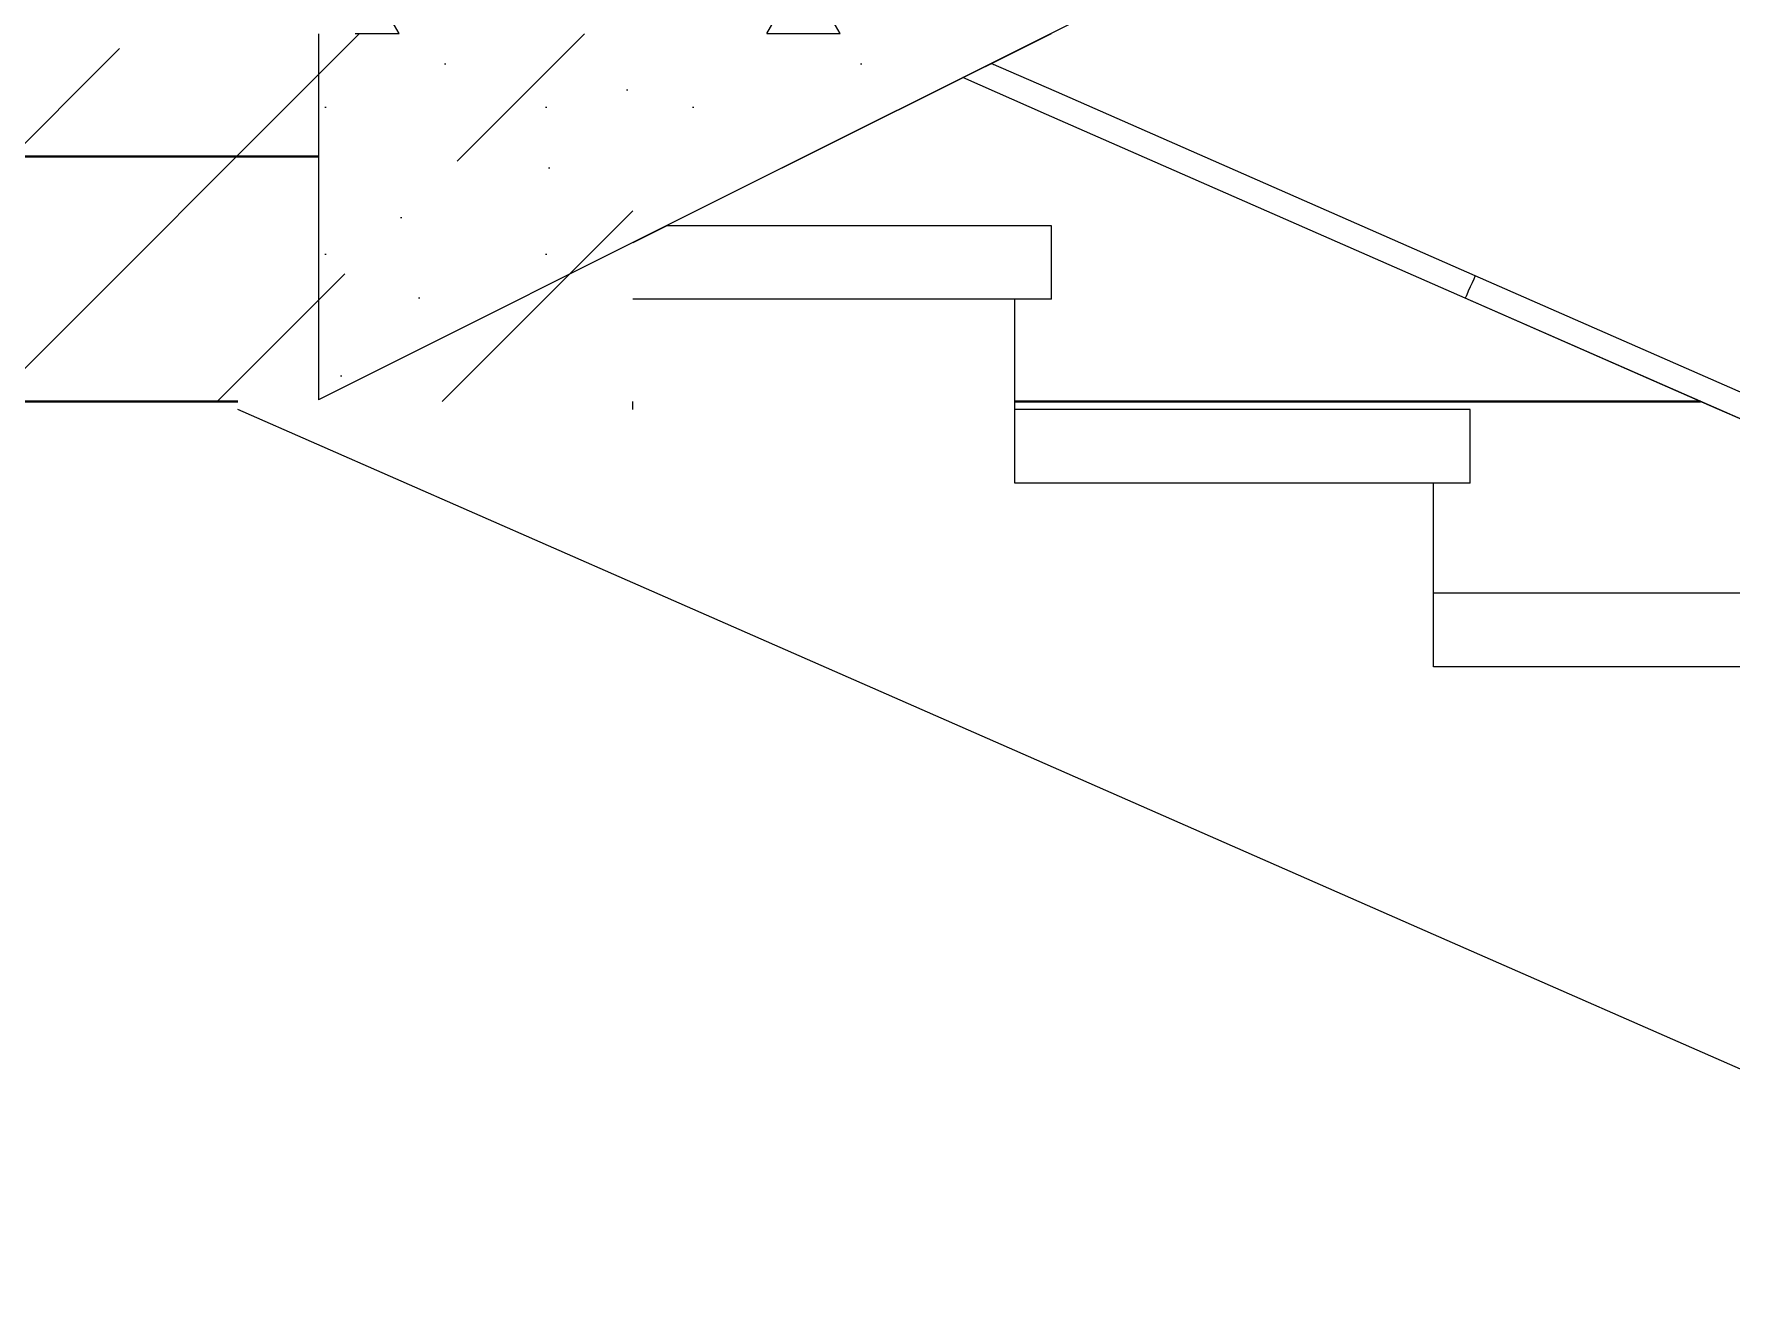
# Model space of a CAD drawing. Header units: feet. Extents: x -10410 to 374725, y -46422 to 88923.
# Drawn here: x 119282 to 120667, y -1020 to 0 of the extents above; entities that cross this region are included whole.
import ezdxf

# ---------------------------------------------------------------- set-up
doc = ezdxf.new("R2010")
doc.units = ezdxf.units.FT
doc.header["$MEASUREMENT"] = 0
doc.set_wipeout_variables(frame=1)
doc.linetypes.add('Wipeout_Contour', pattern=[1000, 0, -1000])
for name, color, linetype in [('Конструктив - Лестницы', 7, 'Continuous'), ('Конструктив - Перекрытия', 7, 'Continuous'), ('Конструктив - Стены Несущие', 7, 'Continuous')]:
    doc.layers.add(name, color=color, linetype=linetype)
for name, color, linetype, lineweight in [('Конструктив - Лестницы_Ном._пера__1', 7, 'Continuous', 20), ('Конструктив - Перекрытия_Ном._пера__21', 7, 'Continuous', 40), ('Конструктив - Стены Несущие_Ном._пера__120', 7, 'Continuous', 5)]:
    doc.layers.add(name, color=color, linetype=linetype, lineweight=lineweight)

msp = doc.modelspace()

# ---------------------------------------------------------------- linework, layer by layer
at = {"layer": 'Конструктив - Перекрытия_Ном._пера__21', "linetype": 'Continuous'}
msp.add_line((119514.44947, -100), (109577.10411, -100), dxfattribs=at)

# ---------------------------------------------------------------- wipeouts: each hides what was drawn before it
at = {"color": 254, "linetype": 'Wipeout_Contour', "lineweight": 0, "ltscale": 5434861.625611151}
msp.add_wipeout([(119282.26485, -2700.00003), (119801.11642, -2700.00003), (119801.11642, -2616.53099), (119771.11644, -2616.53099), (119771.11644, -2556.53103), (120142.78662, -2556.53103), (120142.78662, -2466.53101), (120112.78644, -2466.53101), (120112.78644, -2406.53104), (120484.44647, -2406.53104), (120484.44647, -2316.53103), (120454.44648, -2316.53103), (120454.44648, -2256.53099), (120826.1164, -2256.53099), (120826.1164, -2166.53105), (120796.11648, -2166.53105), (120796.11648, -2106.53108), (121167.78646, -2106.53108), (121167.78646, -2016.531), (121137.78648, -2016.53106), (121137.78648, -1956.53103), (121509.44644, -1956.53103), (121509.44651, -1866.53108), (121479.44646, -1866.53108), (121479.44646, -1806.53105), (121851.11644, -1806.53105), (121851.11644, -1716.53103), (121821.11646, -1716.53103), (121821.11646, -1656.53107), (122192.78644, -1656.53107), (122192.78644, -1566.53105), (122162.78646, -1566.53105), (122162.78646, -1506.53102), (122181.9186, -1506.53102), (122070.8997, -1457.79148), (119761.11653, -2471.84254), (119761.11653, -1649.99996), (121134.91245, -1046.87019), (120424.4465, -734.96107), (120082.78639, -584.96102), (119771.11644, -448.13112), (119448.59648, -306.53109), (119771.1165, -306.53109), (119771.1165, -299.99999), (119282.26485, -299.99999)], dxfattribs=at).dxf.layer = 'Конструктив - Стены Несущие'

# ---------------------------------------------------------------- next in the draw order: linework, layer by layer
at = {"layer": 'Конструктив - Лестницы_Ном._пера__1', "linetype": 'Continuous', "flags": 128}
msp.add_lwpolyline([(119514.44947, 0), (119514.44947, -1), (119514.44947, -298.61)], dxfattribs=at)

# ---------------------------------------------------------------- next in the draw order: wipeouts: each hides what was drawn before it
at = {"color": 254, "linetype": 'Wipeout_Contour', "lineweight": 0, "ltscale": 2539265.818843966}
msp.add_wipeout([(120082.78639, -299.99999), (120082.78645, -306.53103), (120454.44648, -306.53103), (120454.44648, -366.53106), (120424.4465, -366.53106), (120424.4465, -456.53094), (120796.11648, -456.53094), (120796.11648, -516.53111), (120766.1165, -516.53111), (120766.1165, -606.53099), (121137.78648, -606.53099), (121137.78648, -666.53102), (121107.78643, -666.53102), (121107.7865, -756.53104), (121479.44646, -756.53104), (121479.44646, -816.53107), (121449.44648, -816.53107), (121449.44648, -906.53102), (121454.57326, -906.53102), (121739.29572, -781.53107), (120642.47499, -299.99999)], dxfattribs=at).dxf.layer = 'Конструктив - Стены Несущие'

# ---------------------------------------------------------------- next in the draw order: wipeouts: each hides what was drawn before it
at = {"color": 254, "linetype": 'Wipeout_Contour', "lineweight": 0, "ltscale": 840874.730657}
msp.add_wipeout([(119798.60739, -156.53103), (120112.78648, -156.53103), (120112.78648, -216.53102), (120082.78642, -216.53102), (120082.78648, -300.00005), (120642.47497, -300.00005), (120040.35795, -35.65578)], dxfattribs=at).dxf.layer = 'Конструктив - Перекрытия'

# ---------------------------------------------------------------- next in the draw order: wipeouts: each hides what was drawn before it
at = {"color": 254, "linetype": 'Wipeout_Contour', "lineweight": 0, "ltscale": 605114.82246}
msp.add_wipeout([(120111.66945, -0.00003), (120063.61885, -24.02533), (120692.22747, -299.99999), (122464.69702, -300.00005), (121781.36406, -0.00003)], dxfattribs=at).dxf.layer = 'Конструктив - Перекрытия'

# ---------------------------------------------------------------- next in the draw order: wipeouts: each hides what was drawn before it
at = {"color": 254, "linetype": 'Wipeout_Contour', "lineweight": 0, "ltscale": 483199.963631}
msp.add_wipeout([(120457.29197, -200.05645), (121140.62595, -500.05645), (121141.49737, -498.07158), (120458.16337, -198.07159)], dxfattribs=at).dxf.layer = 'Конструктив - Лестницы'

# ---------------------------------------------------------------- next in the draw order: wipeouts: each hides what was drawn before it
at = {"color": 254, "linetype": 'Wipeout_Contour', "lineweight": 0, "ltscale": 483195.641279}
msp.add_wipeout([(120455.98782, -203.02702), (121139.32181, -503.02702), (121140.62597, -500.05645), (120457.29197, -200.05645)], dxfattribs=at).dxf.layer = 'Конструктив - Лестницы'

# ---------------------------------------------------------------- next in the draw order: wipeouts: each hides what was drawn before it
at = {"color": 254, "linetype": 'Wipeout_Contour', "lineweight": 0, "ltscale": 483189.994134}
msp.add_wipeout([(120455.98782, -203.02701), (120454.44947, -206.53104), (121137.78346, -506.53103), (121139.32182, -503.02702)], dxfattribs=at).dxf.layer = 'Конструктив - Лестницы'

# ---------------------------------------------------------------- next in the draw order: wipeouts: each hides what was drawn before it
at = {"color": 254, "linetype": 'Wipeout_Contour', "lineweight": 0, "ltscale": 483183.882085}
msp.add_wipeout([(120454.44947, -206.53103), (120452.91112, -210.03505), (121136.24511, -510.03505), (121137.78347, -506.53104)], dxfattribs=at).dxf.layer = 'Конструктив - Лестницы'

# ---------------------------------------------------------------- next in the draw order: wipeouts: each hides what was drawn before it
at = {"color": 254, "linetype": 'Wipeout_Contour', "lineweight": 0, "ltscale": 483178.235635}
msp.add_wipeout([(120451.60697, -213.00562), (121134.94096, -513.00561), (121136.24512, -510.03505), (120452.91112, -210.03505)], dxfattribs=at).dxf.layer = 'Конструктив - Лестницы'

# ---------------------------------------------------------------- next in the draw order: wipeouts: each hides what was drawn before it
at = {"color": 254, "linetype": 'Wipeout_Contour', "lineweight": 0, "ltscale": 483173.914258}
msp.add_wipeout([(120450.73556, -214.99048), (121134.06957, -514.99048), (121134.94096, -513.00561), (120451.60697, -213.00562)], dxfattribs=at).dxf.layer = 'Конструктив - Лестницы'

# ---------------------------------------------------------------- next in the draw order: wipeouts: each hides what was drawn before it
at = {"color": 254, "linetype": 'Wipeout_Contour', "lineweight": 0, "ltscale": 483171.575624}
msp.add_wipeout([(120450.42956, -215.68747), (121133.76356, -515.68747), (121134.06956, -514.99048), (120450.73556, -214.99049)], dxfattribs=at).dxf.layer = 'Конструктив - Лестницы'

# ---------------------------------------------------------------- next in the draw order: wipeouts: each hides what was drawn before it
at = {"color": 254, "linetype": 'Wipeout_Contour', "lineweight": 0, "ltscale": 483202.302978}
msp.add_wipeout([(120458.16337, -198.07158), (121141.49737, -498.07159), (121141.80337, -497.3746), (120458.46937, -197.3746)], dxfattribs=at).dxf.layer = 'Конструктив - Лестницы'

# ---------------------------------------------------------------- next in the draw order: wipeouts: each hides what was drawn before it
at = {"color": 254, "linetype": 'Wipeout_Contour', "lineweight": 0, "ltscale": 481147.927701}
msp.add_wipeout([(120458.16337, -198.07159), (120116.49737, -48.07159), (120115.62597, -50.05645), (120457.29197, -200.05645)], dxfattribs=at).dxf.layer = 'Конструктив - Лестницы'
at = {"color": 254, "linetype": 'Wipeout_Contour', "lineweight": 0, "ltscale": 481076.364181}
msp.add_wipeout([(120454.44647, -366.53103), (120454.44647, -306.53103), (120082.78647, -306.53103), (120082.78647, -366.53103)], dxfattribs=at).dxf.layer = 'Конструктив - Лестницы'
at = {"color": 254, "linetype": 'Wipeout_Contour', "lineweight": 0, "ltscale": 482445.066043}
msp.add_wipeout([(120796.11647, -516.53103), (120796.11647, -456.53103), (120424.44647, -456.53103), (120424.44647, -516.53103)], dxfattribs=at).dxf.layer = 'Конструктив - Лестницы'

# ---------------------------------------------------------------- next in the draw order: linework, layer by layer
at = {"layer": 'Конструктив - Лестницы_Ном._пера__1', "linetype": 'Continuous'}
msp.add_line((120454.44647, -366.53103), (120454.44647, -306.53103), dxfattribs=at)

# ---------------------------------------------------------------- next in the draw order: wipeouts: each hides what was drawn before it
at = {"color": 254, "linetype": 'Wipeout_Contour', "lineweight": 0, "ltscale": 481143.58693}
msp.add_wipeout([(120457.29197, -200.05645), (120115.62597, -50.05645), (120114.32182, -53.02702), (120455.98782, -203.02702)], dxfattribs=at).dxf.layer = 'Конструктив - Лестницы'
at = {"color": 254, "linetype": 'Wipeout_Contour', "lineweight": 0, "ltscale": 603156.277105}
msp.add_wipeout([(120766.11647, -884.96103), (120766.11647, -666.53103), (120766.11647, -516.53103), (120424.44647, -516.53103), (120424.44647, -734.96103)], dxfattribs=at).dxf.layer = 'Конструктив - Лестницы'

# ---------------------------------------------------------------- next in the draw order: wipeouts: each hides what was drawn before it
at = {"color": 254, "linetype": 'Wipeout_Contour', "lineweight": 0, "ltscale": 481137.915733}
msp.add_wipeout([(120114.32182, -53.02702), (120112.78347, -56.53104), (120454.44946, -206.53103), (120455.98782, -203.02701)], dxfattribs=at).dxf.layer = 'Конструктив - Лестницы'
at = {"color": 254, "linetype": 'Wipeout_Contour', "lineweight": 0, "ltscale": 601444.303276}
msp.add_wipeout([(120424.44647, -734.96103), (120424.44647, -516.53103), (120424.44647, -366.53103), (120082.78647, -366.53103), (120082.78647, -584.96103)], dxfattribs=at).dxf.layer = 'Конструктив - Лестницы'

# ---------------------------------------------------------------- next in the draw order: linework, layer by layer
at = {"layer": 'Конструктив - Лестницы_Ном._пера__1', "linetype": 'Continuous'}
for p, q in [((120454.44647, -366.53103), (120424.44647, -366.53103)), ((120424.44647, -516.53103), (120424.44647, -366.53103)), ((120796.11647, -456.53103), (120424.44647, -456.53103)), ((120766.11647, -516.53103), (120424.44647, -516.53103)), ((120766.11647, -884.96103), (120424.44647, -734.96103))]:
    msp.add_line(p, q, dxfattribs=at)

# ---------------------------------------------------------------- next in the draw order: wipeouts: each hides what was drawn before it
at = {"color": 254, "linetype": 'Wipeout_Contour', "lineweight": 0, "ltscale": 481131.777653}
msp.add_wipeout([(120112.78347, -56.53103), (120111.24512, -60.03505), (120452.91111, -210.03505), (120454.44947, -206.53103)], dxfattribs=at).dxf.layer = 'Конструктив - Лестницы'

# ---------------------------------------------------------------- next in the draw order: wipeouts: each hides what was drawn before it
at = {"color": 254, "linetype": 'Wipeout_Contour', "lineweight": 0, "ltscale": 481126.107154}
msp.add_wipeout([(120452.91112, -210.03505), (120111.24512, -60.03505), (120109.94097, -63.00561), (120451.60697, -213.00561)], dxfattribs=at).dxf.layer = 'Конструктив - Лестницы'

# ---------------------------------------------------------------- next in the draw order: wipeouts: each hides what was drawn before it
at = {"color": 254, "linetype": 'Wipeout_Contour', "lineweight": 0, "ltscale": 481121.767369}
msp.add_wipeout([(120451.60697, -213.00561), (120109.94097, -63.00561), (120109.06956, -64.99048), (120450.73556, -214.99048)], dxfattribs=at).dxf.layer = 'Конструктив - Лестницы'

# ---------------------------------------------------------------- next in the draw order: wipeouts: each hides what was drawn before it
at = {"color": 254, "linetype": 'Wipeout_Contour', "lineweight": 0, "ltscale": 481119.418776}
msp.add_wipeout([(120450.73556, -214.99048), (120109.06956, -64.99048), (120108.76356, -65.68747), (120450.42956, -215.68747)], dxfattribs=at).dxf.layer = 'Конструктив - Лестницы'

# ---------------------------------------------------------------- next in the draw order: linework, layer by layer
at = {"layer": 'Конструктив - Лестницы_Ном._пера__1', "linetype": 'Continuous'}
for p, q in [((120454.44947, -206.53103), (120452.91112, -210.03505)), ((120450.73556, -214.99048), (120450.42956, -215.68747)), ((120792.09657, -365.68748), (120450.42956, -215.68747)), ((120451.60697, -213.00561), (120450.73556, -214.99048)), ((120452.91112, -210.03505), (120451.60697, -213.00561))]:
    msp.add_line(p, q, dxfattribs=at)

# ---------------------------------------------------------------- next in the draw order: wipeouts: each hides what was drawn before it
at = {"color": 254, "linetype": 'Wipeout_Contour', "lineweight": 0, "ltscale": 481150.276992}
msp.add_wipeout([(120458.46937, -197.37459), (120116.80337, -47.37459), (120116.49737, -48.07159), (120458.16337, -198.07159)], dxfattribs=at).dxf.layer = 'Конструктив - Лестницы'

# ---------------------------------------------------------------- next in the draw order: linework, layer by layer
at = {"layer": 'Конструктив - Лестницы_Ном._пера__1', "linetype": 'Continuous'}
for p, q in [((120455.98782, -203.02702), (120454.44947, -206.53103)), ((120457.29197, -200.05645), (120455.98782, -203.02702)), ((120458.16337, -198.07159), (120457.29197, -200.05645)), ((120458.46937, -197.37459), (120458.16337, -198.07159)), ((120800.13636, -347.37459), (120458.46937, -197.37459))]:
    msp.add_line(p, q, dxfattribs=at)

# ---------------------------------------------------------------- next in the draw order: wipeouts: each hides what was drawn before it
at = {"color": 254, "linetype": 'Wipeout_Contour', "lineweight": 0, "ltscale": 480355.065212}
msp.add_wipeout([(120060.21236, -25.72855), (120115.62597, -50.05645), (120116.49737, -48.07158), (120062.73352, -24.46796)], dxfattribs=at).dxf.layer = 'Конструктив - Лестницы'
at = {"color": 254, "linetype": 'Wipeout_Contour', "lineweight": 0, "ltscale": 599567.548775}
msp.add_wipeout([(119771.11652, -170.27647), (119771.11647, -216.53103), (120112.78648, -216.53103), (120112.78648, -156.53104), (119798.60738, -156.53104)], dxfattribs=at).dxf.layer = 'Конструктив - Лестницы'

# ---------------------------------------------------------------- next in the draw order: linework, layer by layer
at = {"layer": 'Конструктив - Лестницы_Ном._пера__1', "linetype": 'Continuous'}
for p, q in [((120112.78647, -156.53103), (119798.60656, -156.53103)), ((120112.78647, -216.53103), (120112.78647, -156.53103))]:
    msp.add_line(p, q, dxfattribs=at)

# ---------------------------------------------------------------- next in the draw order: wipeouts: each hides what was drawn before it
at = {"color": 254, "linetype": 'Wipeout_Contour', "lineweight": 0, "ltscale": 480346.585655}
msp.add_wipeout([(120056.43917, -27.61513), (120114.32182, -53.02701), (120115.62597, -50.05645), (120060.21236, -25.72855)], dxfattribs=at).dxf.layer = 'Конструктив - Лестницы'
at = {"color": 254, "linetype": 'Wipeout_Contour', "lineweight": 0, "ltscale": 599793.305005}
msp.add_wipeout([(119771.11647, -448.13104), (120082.78646, -584.96103), (120082.78646, -366.53103), (120082.78647, -216.53103), (119771.11647, -216.53103)], dxfattribs=at).dxf.layer = 'Конструктив - Лестницы'

# ---------------------------------------------------------------- next in the draw order: linework, layer by layer
at = {"layer": 'Конструктив - Лестницы_Ном._пера__1', "linetype": 'Continuous'}
for p, q in [((120082.78647, -216.53103), (119771.11647, -216.53103)), ((120112.78647, -216.53103), (120082.78647, -216.53103)), ((120082.78647, -366.53103), (120082.78647, -216.53103)), ((120454.44647, -306.53103), (120082.78647, -306.53103)), ((120424.44647, -366.53103), (120082.78647, -366.53103)), ((120424.44647, -734.96103), (120082.78647, -584.96103))]:
    msp.add_line(p, q, dxfattribs=at)
at = {"layer": 'Конструктив - Перекрытия_Ном._пера__21', "linetype": 'Continuous'}
msp.add_line((120642.47495, -300), (120082.78647, -300), dxfattribs=at)

# ---------------------------------------------------------------- next in the draw order: wipeouts: each hides what was drawn before it
at = {"color": 254, "linetype": 'Wipeout_Contour', "lineweight": 0, "ltscale": 480335.518012}
msp.add_wipeout([(120056.43917, -27.61513), (120051.9884, -29.84053), (120112.78347, -56.53102), (120114.32182, -53.02701)], dxfattribs=at).dxf.layer = 'Конструктив - Лестницы'
at = {"color": 254, "linetype": 'Wipeout_Contour', "lineweight": 0, "ltscale": 358991.951453}
msp.add_wipeout([(119771.11647, -306.53103), (119448.59647, -306.53103), (119771.11647, -448.13103)], dxfattribs=at).dxf.layer = 'Конструктив - Лестницы'

# ---------------------------------------------------------------- next in the draw order: hatches: boundary and pattern name
at = {"layer": 'Конструктив - Стены Несущие_Ном._пера__120', "linetype": 'Continuous'}
h = msp.add_hatch(dxfattribs=at)
h.set_pattern_fill('ЖЕЛЕЗОБЕТОН', color=256, style=0, pattern_type=2)
h.set_pattern_definition([(45, (114617.78, -150), (-183.848, 183.848), []), (45, (114525.86, -58.08), (-183.848, 183.848), [195, -65, 0, -65])])
h.paths.add_polyline_path([(109464.44947, 0), (109464.44947, -300), (119771.11651, -300), (119771.11651, 0)])

# ---------------------------------------------------------------- next in the draw order: linework, layer by layer
at = {"layer": 'Конструктив - Лестницы_Ном._пера__1', "linetype": 'Continuous'}
for p, q in [((119771.11647, -306.53103), (119771.11647, -300)), ((119771.11647, -448.13103), (119448.59647, -306.53103)), ((120082.78647, -584.96103), (119771.11647, -448.13103))]:
    msp.add_line(p, q, dxfattribs=at)
at = {"layer": 'Конструктив - Перекрытия_Ном._пера__21', "linetype": 'Continuous'}
msp.add_line((119448.59647, -300), (115464.74007, -300), dxfattribs=at)

# ---------------------------------------------------------------- next in the draw order: wipeouts: each hides what was drawn before it
at = {"color": 254, "linetype": 'Wipeout_Contour', "lineweight": 0, "ltscale": 480323.546203}
msp.add_wipeout([(120047.53758, -32.06592), (120111.2451, -60.03506), (120112.78347, -56.53102), (120051.9884, -29.84053)], dxfattribs=at).dxf.layer = 'Конструктив - Лестницы'

# ---------------------------------------------------------------- next in the draw order: wipeouts: each hides what was drawn before it
at = {"color": 254, "linetype": 'Wipeout_Contour', "lineweight": 0, "ltscale": 480312.492086}
msp.add_wipeout([(120047.53758, -32.06592), (120043.76441, -33.95251), (120109.94098, -63.00562), (120111.2451, -60.03506)], dxfattribs=at).dxf.layer = 'Конструктив - Лестницы'

# ---------------------------------------------------------------- next in the draw order: wipeouts: each hides what was drawn before it
at = {"color": 254, "linetype": 'Wipeout_Contour', "lineweight": 0, "ltscale": 480304.038264}
msp.add_wipeout([(120043.76441, -33.95253), (120041.24325, -35.21309), (120109.06957, -64.99048), (120109.94098, -63.00562)], dxfattribs=at).dxf.layer = 'Конструктив - Лестницы'

# ---------------------------------------------------------------- next in the draw order: wipeouts: each hides what was drawn before it
at = {"color": 254, "linetype": 'Wipeout_Contour', "lineweight": 0, "ltscale": 480299.471903}
msp.add_wipeout([(120041.24325, -35.21311), (120040.35794, -35.65577), (120108.76356, -65.68746), (120109.06957, -64.99048)], dxfattribs=at).dxf.layer = 'Конструктив - Лестницы'

# ---------------------------------------------------------------- next in the draw order: linework, layer by layer
at = {"layer": 'Конструктив - Лестницы_Ном._пера__1', "linetype": 'Continuous'}
msp.add_line((120450.42956, -215.68747), (120108.76356, -65.68747), dxfattribs=at)

# ---------------------------------------------------------------- next in the draw order: wipeouts: each hides what was drawn before it
at = {"color": 254, "linetype": 'Wipeout_Contour', "lineweight": 0, "ltscale": 480359.666229}
msp.add_wipeout([(120062.73352, -24.46796), (120116.49737, -48.07158), (120116.80336, -47.3746), (120063.61883, -24.02531)], dxfattribs=at).dxf.layer = 'Конструктив - Лестницы'

# ---------------------------------------------------------------- next in the draw order: hatches: boundary and pattern name
at = {"layer": 'Конструктив - Лестницы_Ном._пера__1', "linetype": 'Continuous'}
h = msp.add_hatch(dxfattribs=at)
h.set_pattern_fill('БЕТОН_02', color=256, style=0, pattern_type=2)
h.set_pattern_definition([(0, (0, 0), (0, 623.5383), [60, -300]), (0, (180, 311.8), (0, 623.5383), [60, -300]), (60, (0, 0), (-540, 311.769), [60, -300]), (60, (360, 0), (-540, 311.769), [60, -300]), (120, (60, 0), (540, 311.769), [60, -300]), (120, (420, 0), (540, 311.769), [60, -300]), (0, (0, 60), (0, 120), [0, -120, 0, -180]), (45, (60, 60), (-84.85282, 84.85282), [0, -90, 0, -150.00001])])
h.paths.add_polyline_path([(119514.44947, -1), (119514.44947, -298.61), (119542.93221, -284.36863), (119544.44947, -283.61), (119829.27689, -141.19629), (119844.44947, -133.61), (120129.27689, 8.80371), (120144.44947, 16.39), (120429.27689, 158.80371), (120444.44947, 166.39), (120729.27689, 308.80371), (120744.44947, 316.39), (121029.27689, 458.80371), (121044.44947, 466.39), (121329.27689, 608.80371), (121344.44947, 616.39), (121629.27689, 758.80371), (121644.44947, 766.39), (121929.27689, 908.80371), (121944.44947, 916.39), (122229.27689, 1058.80371), (122244.44947, 1066.39), (122529.27689, 1208.80371), (122544.44947, 1216.39), (122874.09923, 1381.21963), (122891.65947, 1390), (122544.44947, 1390), (122544.44947, 1440), (122244.44947, 1440), (122244.44947, 1290), (121944.44947, 1290), (121944.44947, 1140), (121644.44947, 1140), (121644.44947, 990), (121344.44947, 990), (121344.44947, 840), (121044.44947, 840), (121044.44947, 690), (120744.44947, 690), (120744.44947, 540), (120444.44947, 540), (120444.44947, 390), (120144.44947, 390), (120144.44947, 240), (119844.44947, 240), (119844.44947, 90), (119544.44947, 90), (119544.44947, 0), (119514.44947, 0)])

# ---------------------------------------------------------------- next in the draw order: linework, layer by layer
for p, q in [((120116.80337, -47.37459), (120063.61798, -24.02493)), ((120108.76356, -65.68747), (120040.35711, -35.6554)), ((120458.46937, -197.37459), (120116.80337, -47.37459))]:
    msp.add_line(p, q, dxfattribs=at)
at = {"layer": 'Конструктив - Лестницы_Ном._пера__1', "linetype": 'Continuous', "flags": 128}
msp.add_lwpolyline([(120129.27689, 8.80371), (119844.44947, -133.61), (119829.27689, -141.19629), (119544.44947, -283.61), (119542.93221, -284.36863), (119514.44947, -298.61)], dxfattribs=at)

doc.saveas('drawing.dxf')
